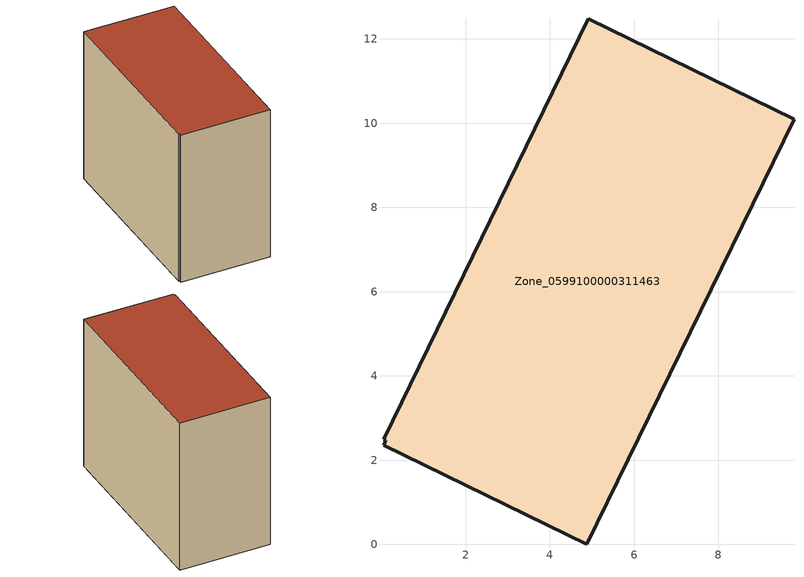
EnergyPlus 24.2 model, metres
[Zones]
Zone_0599100000311463
 floor ground (C_G): 0.05,2.36 0.11,2.47 0.06,2.5 4.91,12.48 9.79,10.09 4.87,0 z0
 wall outside (C_F): 4.87,0 9.79,10.09 4.91,12.48 0.06,2.5 0.11,2.47 0.05,2.36 4.87,0 z0:9.46
 roof outside (C_R): 0.11,2.47 0.05,2.36 4.87,0 9.79,10.09 4.91,12.48 0.06,2.5 z9.46
[BUILDING]
Pand.0599100000311463: North Axis=0; Terrain=City; Loads Convergence Tolerance Value=0.04; Temperature Convergence Tolerance Value=0.4; Solar Distribution=FullExterior; Maximum Number of Warmup Days=25; Minimum Number of Warmup Days=1
[Site:Location]
Rotterdam.The.Hague.AP_ZH_NLD Design_Conditions: Latitude=51.96; Longitude=4.45; Time Zone=1; Elevation=-4.5
[SITE:GROUNDTEMPERATURE:BUILDINGSURFACE]
18, 18, 18, 18, 18, 18, 18, 18, 18, 18, 18, 18
[MATERIAL] Thermal Absorptance=0.9; Solar Absorptance=0.7; Visible Absorptance=0.7
Name | Roughness | Thickness | Conductivity | Density | Specific Heat
G.TI.1975-1991 | MediumSmooth | 0.15 | 0.288461 | 540 | 1210
F.TI.1975-1991 | Rough | 0.3 | 0.230769 | 1920 | 840
R.TI.1975-1991 | MediumRough | 0.2 | 0.153846 | 1500 | 1000
[CONSTRUCTION]
C_G: G.TI.1975-1991
C_F: F.TI.1975-1991
C_R: R.TI.1975-1991
[ZONE]
Zone_0599100000311463: Type=1; Multiplier=1; Ceiling Height=Autocalculate; Volume=Autocalculate; Floor Area=autocalculate; Part of Total Floor Area=Yes
[ZONEINFILTRATION:DESIGNFLOWRATE]
Infil_Zone_0599100000311463: Zone or ZoneList or Space or SpaceList=Zone_0599100000311463; Schedule=AlwaysOn; Design Flow Rate Calculation Method=Flow/Area; Flow Rate per Floor Area=0.003; Constant Term Coefficient=1; Temperature Term Coefficient=0; Velocity Term Coefficient=0; Velocity Squared Term Coefficient=0
[HVACTEMPLATE:ZONE:IDEALLOADSAIRSYSTEM]
Zone_0599100000311463: Maximum Heating Supply Air Temperature=50; Minimum Cooling Supply Air Temperature=13; Maximum Heating Supply Air Humidity Ratio=0.0156; Minimum Cooling Supply Air Humidity Ratio=0.0077; Heating Limit=NoLimit; Cooling Limit=NoLimit; Dehumidification Control Type=ConstantSensibleHeatRatio; Cooling Sensible Heat Ratio=0.7; Dehumidification Setpoint=60; Humidification Control Type=None; Humidification Setpoint=30; Outdoor Air Method=None; Outdoor Air Flow Rate per Person=0.00944; Outdoor Air Flow Rate per Zone Floor Area=0; Outdoor Air Flow Rate per Zone=0; Demand Controlled Ventilation Type=None; Outdoor Air Economizer Type=NoEconomizer; Heat Recovery Type=None; Sensible Heat Recovery Effectiveness=0.7; Latent Heat Recovery Effectiveness=0.65
[ZONECONTROL:THERMOSTAT]
ThermostatControl_Zone_0599100000311463: Zone or ZoneList=Zone_0599100000311463; Control Type Schedule=DualSetpointControlType; Control 1=Thermostat_Zone_0599100000311463; Temperature Difference Between Cutout And Setpoint=0
[THERMOSTATSETPOINT:DUALSETPOINT]
Thermostat_Zone_0599100000311463: Heating Setpoint Temperature Schedule=HeatingSetpoint_Zone_0599100000311463; Cooling Setpoint Temperature Schedule=CoolingSetpoint_Zone_0599100000311463
[SCHEDULE:COMPACT]
HeatingSetpoint_Zone_0599100000311463: Through: 12/31, For: AllDays, Until: 24:00, 21
CoolingSetpoint_Zone_0599100000311463: Through: 12/31, For: AllDays, Until: 24:00, 24
DualSetpointControlType: Through: 12/31, For: AllDays, Until: 24:00, 4
AlwaysOn: Through: 12/31, For: AllDays, Until: 24:00, 1
